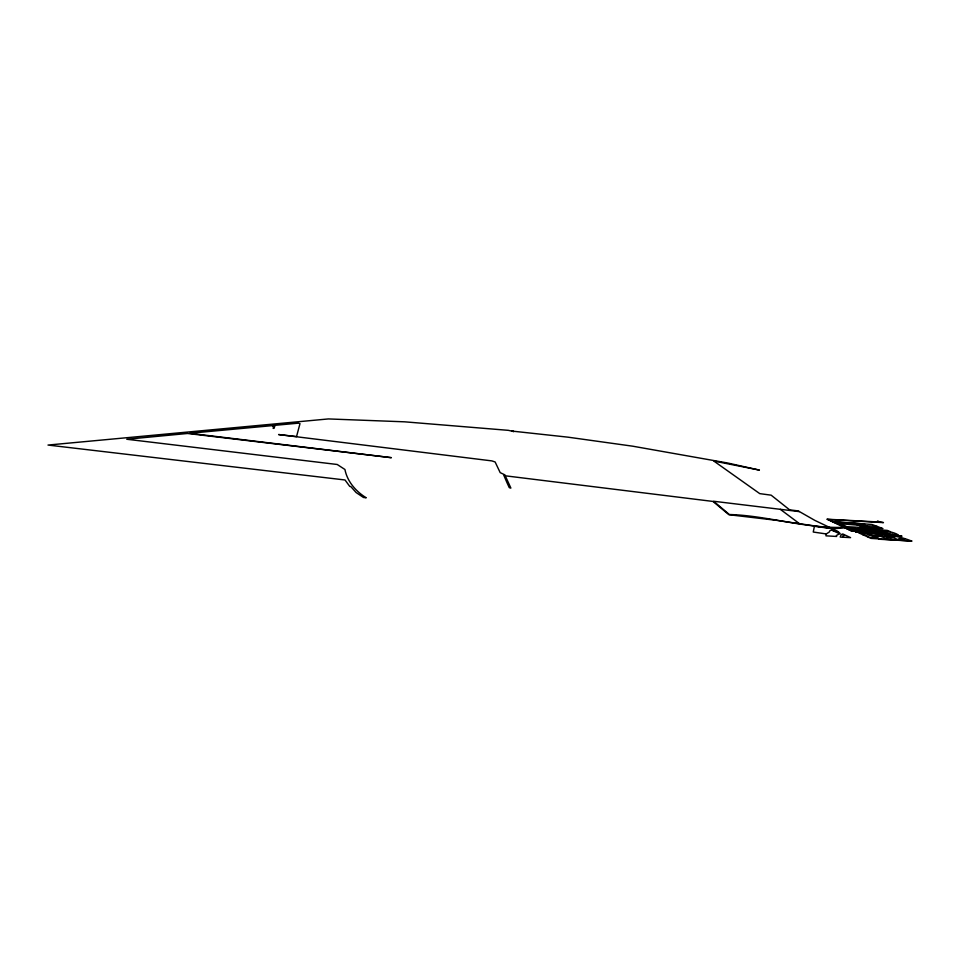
<?xml version="1.0" encoding="UTF-8"?>
<svg xmlns="http://www.w3.org/2000/svg" width="960" height="960" viewBox="0 0 960 960"><rect width="100%" height="100%" fill="white"/><g stroke="black" fill="none" stroke-linecap="round" stroke-linejoin="round"><path stroke-width="1.44" d="M826.308 533.964L813.252 532.032L814.404 526.32L832.692 528.684L833.304 529.716L830.004 530.532L829.368 531.936L826.02 534.156L825.96 535.836L836.652 536.46L836.4 535.488L840.156 533.424L835.272 531.072M842.616 537.192L844.116 535.416L841.116 534.54L840.228 537.072L850.572 537.636L842.796 533.976L841.872 534.288M865.812 527.724L855.876 523.308L871.992 524.496L882.936 528.6L842.208 526.452L827.172 519.216L879.708 522.06L877.392 521.208L883.452 522.612L828.144 519.48L844.764 526.608M846.816 527.976L855.072 531.276L851.736 531.156L845.16 527.892C856.692 526.308 865.812 533.952 877.26 532.98L868.764 529.26L858.624 528.66L861.468 529.932L874.212 531.636L862.728 530.772L860.856 529.86L861.468 529.932M868.764 529.26C878.304 532.2 889.224 529.476 898.212 534.864L892.248 534.3M869.748 527.508L881.652 528.12M885.216 536.292L894.936 537L862.752 534.672M854.928 530.22L853.536 530.16L855.756 531.048M857.7 530.352L864.084 531.42L854.76 530.916L848.352 528.36L856.38 528.72L862.824 531.288M853.32 530.34L855.12 530.424M854.328 530.988L902.016 536.196L868.416 532.788M910.476 540.6C894.096 534.204 876.24 533.892 858.816 532.884L870.936 538.392L912 541.068L880.356 539.304L872.124 535.932L880.692 536.34L879.576 535.908L888.432 539.328M847.092 528.072L856.2 529.26L849.276 528.948M854.448 523.476L833.256 521.688L864.612 523.98M868.188 537.144L876.924 537.624L879.84 538.86M869.556 529.308L887.172 530.388L890.436 531.708M870.708 527.904L864.504 527.832L853.188 522.936M860.508 525.288L877.404 526.524M866.664 532.968L855.156 531.588L870.024 533.208L865.992 532.632M904.692 539.088L898.812 538.692L902.376 540.132L898.8 539.928L890.82 536.688M890.076 535.368L894.948 536.22L894.264 535.944M872.28 530.388L875.7 531.828L892.368 534.348L879.78 530.856M857.46 531.408L865.26 531.996L862.728 530.772M837.552 522.3L840.516 523.74L859.536 525.276M858.624 528.66L867.876 529.416L867.252 529.176M855.552 531.744L865.704 532.596M888.216 534.384L878.82 533.112L875.7 531.828M881.556 533.352L885.732 533.748M799.284 511.608L713.592 501.252L729.372 514.512C767.82 515.604 805.488 528.816 843.948 527.304L844.944 527.784L833.604 528.72L776.196 520.284L728.904 514.716L712.968 501.432L505.26 475.8L510.864 488.04L509.304 487.704L507.108 482.94L503.796 475.212L505.008 474.936L500.184 472.632L495.132 461.976L491.88 460.896L278.592 434.544L296.532 436.596L299.988 423.648L298.476 423.156L272.364 425.568L274.86 426.048L273.996 428.4L273.096 428.28L273.864 426.12L271.56 425.7L189.66 433.284L391.38 457.68L187.524 433.476L126.768 439.248L337.212 464.484L344.928 469.488C347.304 481.62 355.92 491.448 366.24 497.796L363.468 497.472L356.088 492.516L350.784 486.54L349.776 486.432L345.012 479.976L48 445.056L328.404 418.932L404.64 421.824L508.38 430.344L513.792 431.568L511.692 431.052L567.912 437.16L632.652 446.184L727.488 462.972L759.408 470.1L713.748 461.004L759.756 493.632L771.144 495.168L789.648 509.868L798.204 510.9L814.956 520.452L831.756 528.456M831.516 530.148L838.704 531.924L832.896 529.032L833.304 529.716M886.428 534.252L888.684 534.996M859.08 530.412L861.312 531.3M854.1 528.624L860.544 531.18M846.564 528.588L852.336 531.18M852.624 528.324L854.82 529.2M859.92 531.24L854.7 530.136L857.148 531.108M851.244 528.264L853.44 529.14M849.864 528.192L852.06 529.08M848.472 528.132L850.668 529.008M885.936 536.58L893.4 539.616M860.46 523.656L871.176 528.108M878.316 532.02L884.64 534.624M872.232 529.476L874.656 530.496M844.032 526.572L827.172 519.216M876.924 537.624L867.144 533.256M877.788 529.812L882.96 532.092M854.34 522.996L865.5 527.892M872.88 527.64L874.704 528.456M878.4 534.216L882.468 536.028M892.212 536.016L894.192 536.928M874.764 529.62L876.828 530.58M832.308 530.352L839.256 533.592M840.516 523.74L846.72 526.728M876.864 533.472L877.704 533.916M863.4 524.868L864.48 525.552M799.392 523.596L780.312 509.328"/></g></svg>
